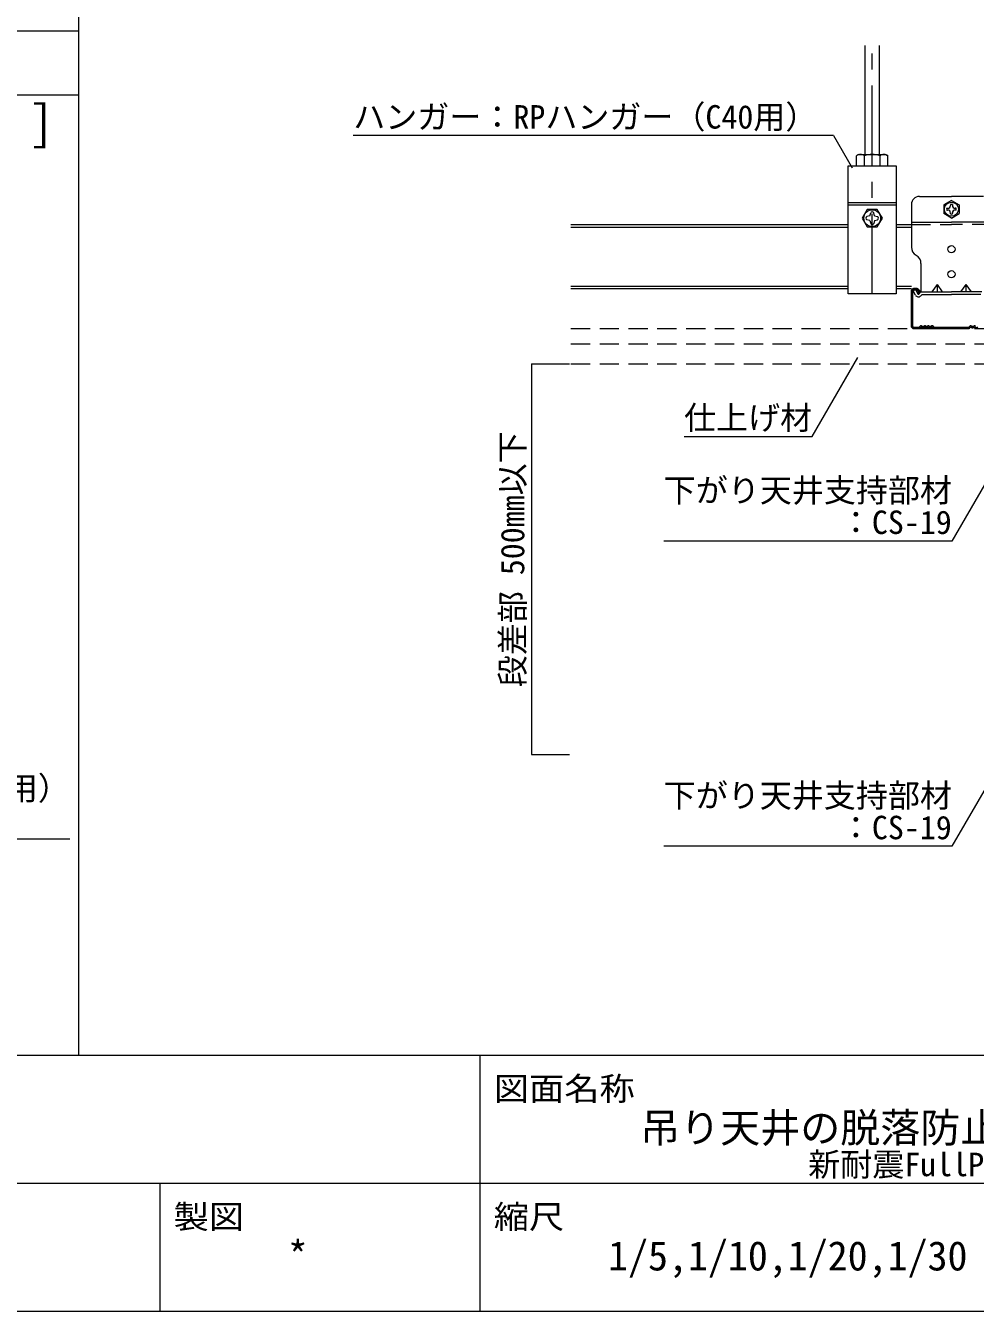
# Model space of a CAD drawing. Units: millimetres on the paper, enlarged 30 times, with parts at other scales. Extents: x -5796 to 5910, y -4184 to 4114.
# Drawn here: x 1984 to 3763, y -4136 to -1727 of the extents above; entities that cross this region are included whole.
import ezdxf
from ezdxf.enums import TextEntityAlignment as Align

# ---------------------------------------------------------------- set-up
doc = ezdxf.new("R2010")
doc.units = ezdxf.units.MM
doc.header["$LTSCALE"] = 30
doc.linetypes.add('CHAIN1', pattern=[8, 5, -1, 1, -1])
doc.linetypes.add('DASHED1', pattern=[1.8, 1.2, -0.6])
for name, color, linetype, lineweight in [('1-6_文字', 7, 'Continuous', 18), ('2-0_中心線', 4, 'CHAIN1', 9), ('2-1_吊り材', 7, 'Continuous', 18), ('2-2_野縁受け', 3, 'Continuous', 18), ('2-3_野縁', 2, 'Continuous', 25), ('2-5_寸法', 4, 'Continuous', 9), ('2-6_文字', 7, 'Continuous', 18), ('2-A_クリップ', 7, 'Continuous', 18), ('2-B_ビス', 3, 'Continuous', 18), ('2-C_パネル', 7, 'DASHED1', 18), ('F-2', 3, 'Continuous', 18), ('F-6_文字', 7, 'Continuous', 18)]:
    doc.layers.add(name, color=color, linetype=linetype, lineweight=lineweight)
doc.styles.add('ＭＳ ゴシック', font='')
doc.styles.get('ＭＳ ゴシック').set_extended_font_data('MS Gothic')

msp = doc.modelspace()

# ---------------------------------------------------------------- linework, layer by layer
at = {"layer": '1-6_文字'}
msp.add_line((1286.53, -3251.01), (2066.53, -3251.01), dxfattribs=at)
at = {"layer": '2-0_中心線'}
msp.add_line((3569.6, -2229.14), (3569.6, -1764.02), dxfattribs=at)
at = {"layer": '2-1_吊り材'}
for p, q in [((3556.1, -1968.14), (3556.1, -1764.02)), ((3583.1, -1968.14), (3583.1, -1764.02)), ((3544.14, -1968.14), (3540.2, -1970.41)), ((3540.2, -1989.14), (3540.2, -1970.41)), ((3544.14, -1968.14), (3595.06, -1968.14)), ((3554.9, -1989.14), (3554.9, -1970.41)), ((3584.3, -1989.14), (3584.3, -1970.41)), ((3595.06, -1968.14), (3599, -1970.41)), ((3599, -1989.14), (3599, -1970.41)), ((3524.6, -1989.14), (3614.6, -1989.14)), ((3524.6, -2229.14), (3524.6, -1989.14)), ((3614.6, -1989.14), (3614.6, -2229.14)), ((3524.6, -2058.14), (3614.6, -2058.14)), ((3524.6, -2062.29), (3614.6, -2062.29)), ((3614.6, -2229.14), (3524.6, -2229.14))]:
    msp.add_line(p, q, dxfattribs=at)
for centre, radius, start, end in [((3549.81, -1988.45), 20.44, 96.34294, 118.04132), ((3547.05, -1982.77), 14.64, 57.57118, 88.04459), ((3569.6, -2016.79), 48.65, 72.41205, 107.58797), ((3592.15, -1982.77), 14.64, 91.95543, 122.42883), ((3589.39, -1988.45), 20.44, 61.95869, 83.65707)]:
    msp.add_arc(centre, radius, start, end, dxfattribs=at)
at = {"layer": '2-2_野縁受け'}
for p, q in [((3005, -2099.54), (3524.6, -2099.54)), ((3005, -2104.34), (3524.6, -2104.34)), ((3614.6, -2099.54), (3642.98, -2099.54)), ((3614.6, -2104.34), (3642.98, -2104.34)), ((3005, -2214.74), (3524.6, -2214.74)), ((3614.6, -2214.74), (3642.98, -2214.74)), ((3005, -2219.54), (3524.6, -2219.54)), ((3005, -2219.54), (3008.6, -2219.54)), ((3614.6, -2219.54), (3642.98, -2219.54))]:
    msp.add_line(p, q, dxfattribs=at)
at = {"layer": '2-3_野縁'}
for p, q in [((3642.98, -2289.74), (3642.98, -2224.34)), ((3645.38, -2224.34), (3645.38, -2289.74)), ((3647.78, -2219.54), (3653.18, -2219.54)), ((3653.18, -2221.94), (3647.78, -2221.94)), ((3655.58, -2224.34), (3655.58, -2228.54)), ((3655.58, -2228.54), (3657.98, -2228.54)), ((3657.98, -2224.34), (3657.98, -2228.54)), ((3656.76, -2294.54), (3646, -2294.54)), ((3647.78, -2292.14), (3656.76, -2292.14)), ((3647.78, -2294.54), (3656.76, -2294.54)), ((3659.94, -2289.58), (3657.82, -2291.7)), ((3661, -2291.54), (3658.88, -2293.66)), ((3661, -2291.54), (3658.88, -2293.66)), ((3682, -2291.54), (3684.12, -2293.66)), ((3683.06, -2289.58), (3685.18, -2291.7)), ((3686.2, -2294.54), (3717.96, -2294.54)), ((3686.24, -2292.14), (3749.76, -2292.14)), ((3749.71, -2294.54), (3717.96, -2294.54)), ((3752.94, -2289.58), (3750.82, -2291.7)), ((3754, -2291.54), (3751.88, -2293.66))]:
    msp.add_line(p, q, dxfattribs=at)
for centre, radius, start, end in [((3647.78, -2224.34), 4.8, 90, 180), ((3647.78, -2224.34), 2.4, 90, 180), ((3653.18, -2224.34), 4.8, 0.00699, 90), ((3653.18, -2224.34), 2.4, 0.00699, 90), ((3647.78, -2289.74), 4.8, 180, 270), ((3647.78, -2289.74), 2.4, 180, 270), ((3656.76, -2290.64), 1.5, 270, 314.99998), ((3656.76, -2291.54), 3, 270, 315), ((3656.76, -2291.54), 3, 270, 314.99998), ((3661, -2290.64), 1.5, 46.39717, 135), ((3664.75, -2287.6), 5.44, 226.39717, 313.60281), ((3664.75, -2286.7), 3.94, 226.39717, 313.60281), ((3668.5, -2290.64), 1.5, 36.86989, 133.60281), ((3671.5, -2289.29), 3.75, 216.86989, 323.1301), ((3671.5, -2288.39), 2.25, 216.86989, 323.1301), ((3674.5, -2290.64), 1.5, 46.39717, 143.1301), ((3678.25, -2287.6), 5.44, 226.39717, 313.60281), ((3678.25, -2286.7), 3.94, 226.39717, 313.60281), ((3682, -2290.64), 1.5, 44.99998, 133.60281), ((3686.24, -2291.54), 3, 225, 270), ((3686.24, -2290.64), 1.5, 225, 270), ((3749.76, -2290.64), 1.5, 270, 315), ((3749.76, -2291.54), 3, 270, 315), ((3754, -2290.64), 1.5, 46.39719, 135.00002), ((3757.75, -2287.6), 5.44, 226.39719, 313.60283), ((3757.75, -2286.7), 3.94, 226.39719, 313.60283), ((3761.5, -2290.64), 1.5, 36.8699, 133.60283), ((3764.5, -2289.29), 3.75, 216.8699, 323.13011)]:
    msp.add_arc(centre, radius, start, end, dxfattribs=at)
at = {"layer": '2-5_寸法'}
msp.add_line((2930.93, -2360.54), (3002.31, -2360.54), dxfattribs=at)
msp.add_lwpolyline([(2930.93, -2360.54), (2930.93, -3092.54), (3002.31, -3092.54)], dxfattribs=at)
at = {"layer": '2-6_文字'}
for p, q in [((3497.26, -1932.83), (2597.26, -1932.83)), ((3497.26, -1932.83), (3532.17, -1993.29)), ((3457.01, -2496.69), (3542.67, -2348.31)), ((3844.75, -2474.74), (3718.97, -2692.6)), ((3217.01, -2496.69), (3457.01, -2496.69)), ((3718.97, -2692.6), (3178.97, -2692.6)), ((3846.98, -3042.97), (3718.97, -3264.69)), ((3718.97, -3264.69), (3178.97, -3264.69))]:
    msp.add_line(p, q, dxfattribs=at)
at = {"layer": '2-A_クリップ'}
for p, q in [((3657.98, -2046.74), (3717.98, -2046.74)), ((3777.98, -2046.74), (3717.98, -2046.74)), ((3642.98, -2061.74), (3642.98, -2141.55)), ((3642.98, -2094.74), (3717.98, -2094.74)), ((3792.98, -2094.74), (3717.98, -2094.74)), ((3651.72, -2156.98), (3652.24, -2157.3)), ((3660.98, -2172.73), (3660.98, -2225.54)), ((3690.98, -2212.12), (3681.23, -2225.54)), ((3690.98, -2212.12), (3690.98, -2225.54)), ((3690.98, -2212.12), (3700.73, -2225.54)), ((3744.98, -2212.12), (3735.23, -2225.54)), ((3744.98, -2212.12), (3754.73, -2225.54)), ((3744.98, -2212.12), (3744.98, -2225.54)), ((3649.64, -2221.94), (3646.49, -2223.51)), ((3650.49, -2231.52), (3646.49, -2223.51)), ((3654.78, -2229.38), (3651.07, -2221.94)), ((3657.24, -2229.71), (3660.98, -2225.54)), ((3660.82, -2232.91), (3663.12, -2230.34)), ((3660.98, -2225.54), (3717.98, -2225.54)), ((3663.12, -2230.34), (3717.98, -2230.34)), ((3774.98, -2225.54), (3717.98, -2225.54)), ((3772.84, -2230.34), (3717.98, -2230.34))]:
    msp.add_line(p, q, dxfattribs=at)
at = {"layer": '2-A_クリップ', "linetype": 'DASHED1'}
for p in [(3642.98, -2099.54), (3792.98, -2099.54)]:
    msp.add_line(p, (3717.98, -2099.54), dxfattribs=at)
at = {"layer": '2-A_クリップ'}
for centre in [(3717.98, -2145.74), (3717.98, -2192.54)]:
    msp.add_circle(centre, 6.75, dxfattribs=at)
for centre, radius, start, end in [((3657.98, -2061.74), 15, 90, 180), ((3660.98, -2141.55), 18, 180, 239.03689), ((3642.98, -2172.73), 18, 0, 59.03689), ((3656.12, -2228.71), 6.3, 206.5, 318.15813), ((3656.12, -2228.71), 1.5, 206.5, 318.15813)]:
    msp.add_arc(centre, radius, start, end, dxfattribs=at)
at = {"layer": '2-B_ビス'}
for p, q in [((3717.98, -2054.24), (3703.69, -2062.49)), ((3703.69, -2062.49), (3703.69, -2078.99)), ((3709.16, -2068.94), (3710.93, -2068.94)), ((3716.18, -2061.92), (3716.18, -2063.59)), ((3717.98, -2054.24), (3732.27, -2062.49)), ((3719.78, -2061.92), (3719.78, -2064.37)), ((3719.78, -2061.92), (3719.78, -2063.59)), ((3726.8, -2068.94), (3725.04, -2068.94)), ((3732.27, -2062.49), (3732.27, -2078.99)), ((3565.1, -2083.04), (3559.73, -2084.67)), ((3565.1, -2092.04), (3559.73, -2090.41)), ((3565.1, -2083.04), (3566.73, -2077.67)), ((3565.1, -2092.04), (3566.73, -2097.41)), ((3574.1, -2083.04), (3572.47, -2077.67)), ((3574.1, -2092.04), (3572.47, -2097.41)), ((3574.1, -2083.04), (3579.47, -2084.67)), ((3574.1, -2092.04), (3579.47, -2090.41)), ((3717.98, -2087.24), (3703.69, -2078.99)), ((3709.16, -2072.54), (3710.93, -2072.54)), ((3716.18, -2079.56), (3716.18, -2077.89)), ((3717.98, -2087.24), (3732.27, -2078.99)), ((3719.78, -2079.56), (3719.78, -2077.11)), ((3719.78, -2079.56), (3719.78, -2077.89)), ((3726.8, -2072.54), (3725.04, -2072.54))]:
    msp.add_line(p, q, dxfattribs=at)
msp.add_lwpolyline([(3579.12, -2071.04), (3560.07, -2071.04), (3550.54, -2087.54), (3560.07, -2104.04), (3579.12, -2104.04), (3588.65, -2087.54)], close=True, dxfattribs=at)
for centre, radius in [((3569.6, -2087.54), 15.71), ((3717.98, -2070.74), 13.2)]:
    msp.add_circle(centre, radius, dxfattribs=at)
for centre, radius, start, end in [((3717.98, -2070.74), 9, 168.46303, 191.51331), ((3711.4, -2064.15), 4.81, 264.36299, 6.67345), ((3717.98, -2070.74), 9, 78.46303, 101.53696), ((3724.56, -2064.15), 4.81, 173.32654, 275.63699), ((3717.98, -2070.74), 9, 348.48668, 11.53696), ((3560.6, -2087.54), 3, 106.8745, 253.12552), ((3569.6, -2078.54), 3, 16.8745, 163.12552), ((3578.6, -2087.54), 3, 286.8745, 73.12552), ((3711.4, -2077.33), 4.81, 353.32654, 95.63699), ((3717.98, -2070.74), 9, 258.46303, 281.53696), ((3724.56, -2077.33), 4.81, 84.36299, 186.67345), ((3569.6, -2096.54), 3, 196.8745, 343.12552)]:
    msp.add_arc(centre, radius, start, end, dxfattribs=at)
at = {"layer": '2-C_パネル'}
for p, q in [((3005, -2294.54), (3987.71, -2294.54)), ((3005, -2323.04), (3987.71, -2323.04)), ((3005, -2360.54), (3987.71, -2360.54))]:
    msp.add_line(p, q, dxfattribs=at)
at = {"layer": 'F-2'}
for p, q in [((2082.69, 3783.86), (2082.69, -3656.14)), ((-5790.28, -1736.14), (2082.69, -1736.14)), ((-5790.28, -1856.14), (2082.69, -1856.14)), ((-5790.28, -3656.14), (5909.72, -3656.14)), ((-5790.28, -4136.14), (5909.72, -4136.14))]:
    msp.add_line(p, q, dxfattribs=at)
at = {"layer": 'F-2', "color": 7}
for p, q in [((2834.72, -3656.14), (2834.72, -4136.14)), ((1034.72, -3896.14), (5909.72, -3896.14)), ((2234.72, -3896.14), (2234.72, -4136.14))]:
    msp.add_line(p, q, dxfattribs=at)

# ---------------------------------------------------------------- texts
at = {"layer": '1-6_文字', "color": 4, "style": 'ＭＳ ゴシック'}
msp.add_text('：耐風圧Wクリップ（C40用）', height=43.99, dxfattribs=at).set_placement((1286.53, -3191.01), align=Align.BOTTOM_LEFT)
at = {"layer": '2-5_寸法', "style": 'ＭＳ ゴシック'}
msp.add_text('段差部 500mm以下', height=43.99, rotation=90, dxfattribs=at).set_placement((2930.93, -2966.54), align=Align.BOTTOM_LEFT)
at = {"layer": '2-6_文字', "color": 4, "style": 'ＭＳ ゴシック'}
for s, p in [('ハンガー：RPハンガー（C40用）', (2597.26, -1932.83)), ('仕上げ材', (3217.01, -2496.69)), ('下がり天井支持部材', (3178.97, -2632.6)), ('：CS-19', (3508.97, -2692.6)), ('下がり天井支持部材', (3178.97, -3204.69)), ('：CS-19', (3508.97, -3264.69))]:
    msp.add_text(s, height=43.99, dxfattribs=at).set_placement(p, align=Align.BOTTOM_LEFT)
at = {"layer": 'F-6_文字', "style": 'ＭＳ ゴシック'}
msp.add_text('[ 単位:mm,縮尺:1/5 ] ', height=65.98, dxfattribs=at).set_placement((1137.69, -1961.14), align=Align.BOTTOM_LEFT)
at = {"layer": 'F-6_文字', "color": 4, "style": 'ＭＳ ゴシック', "width": 1.1}
for s, p in [('図面名称', (2860.61, -3754.16)), ('製図', (2260.61, -3994.16)), ('縮尺', (2860.61, -3994.16))]:
    msp.add_text(s, height=43.99, dxfattribs=at).set_placement(p, align=Align.BOTTOM_LEFT)
at = {"layer": 'F-6_文字', "color": 4, "style": 'ＭＳ ゴシック'}
for s, height, p in [('吊り天井の脱落防止対策', 54.99, (3134.72, -3836.14)), ('新耐震FullPower天井 C40型仕様標準図【BKGスライドⅡ】', 43.99, (3449.72, -3896.14)), ('*', 54.99, (2474.72, -4076.14)), ('1/5,1/10,1/20,1/30', 54.99, (3074.72, -4076.14))]:
    msp.add_text(s, height=height, dxfattribs=at).set_placement(p, align=Align.BOTTOM_LEFT)

doc.saveas('drawing.dxf')
